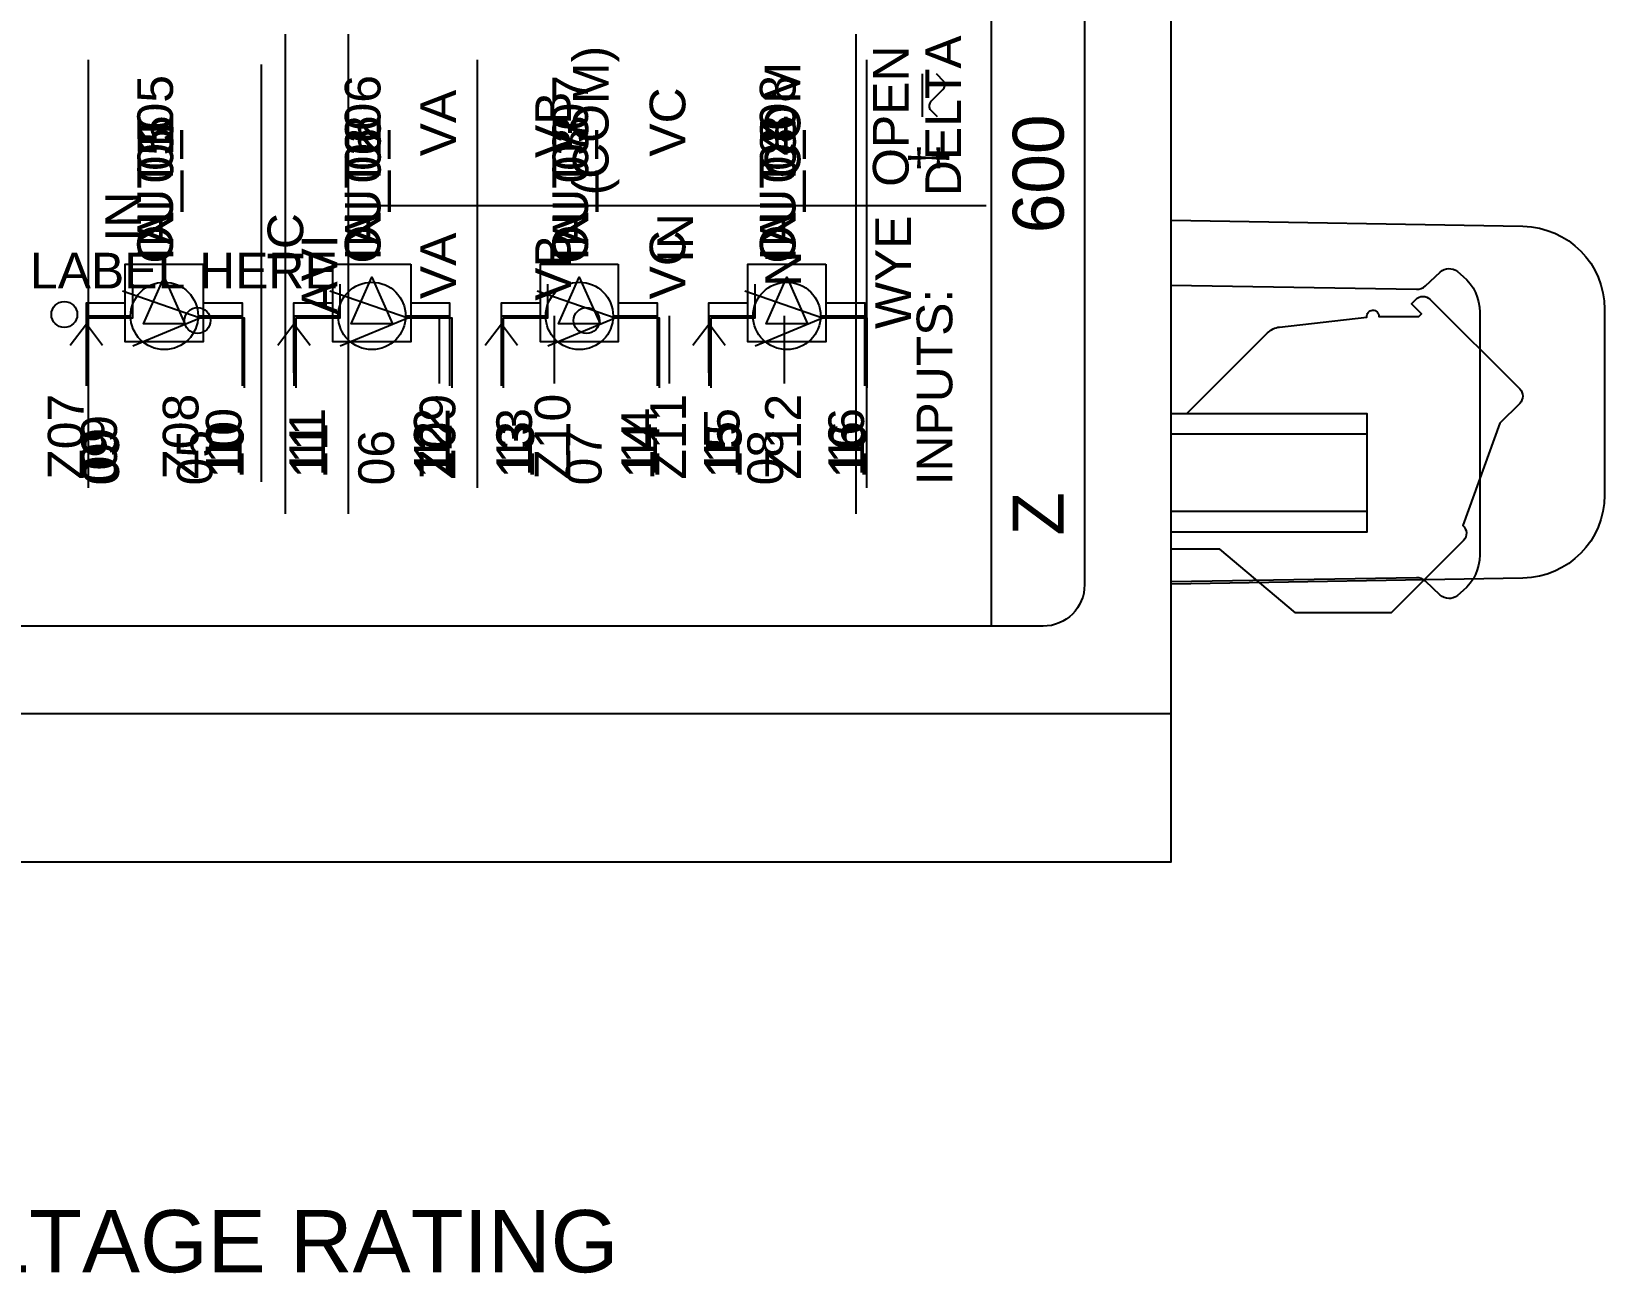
# Model space of a CAD drawing. Extents: x 0.3 to 23.7, y 0.2 to 17.5.
# Drawn here: x 12.852 to 15.884, y 0.765 to 3.17 of the extents above; entities that cross this region are included whole.
import ezdxf

# ---------------------------------------------------------------- set-up
doc = ezdxf.new("R2010")
doc.units = 0
doc.header["$MEASUREMENT"] = 0
for name, color, linetype in [('5_01__0-__EMPTY', 7, 'CONTINUOUS'), ('5_02__8-___4__ACI', 7, 'CONTINUOUS'), ('5_03__C-___4__DI_-__3__DO_', 7, 'CONTINUOUS'), ('5_04__2X___8__DO__STANDARD', 7, 'CONTINUOUS'), ('5_05__2A___8__DO__STANDARD', 7, 'CONTINUOUS'), ('5_06__2B___8__DO__STANDARD', 7, 'CONTINUOUS'), ('5_07__2C___8__DO__STANDARD', 7, 'CONTINUOUS'), ('5_08__3-___8__DI', 7, 'CONTINUOUS'), ('5_09__5-___8__AI', 7, 'CONTINUOUS'), ('5_10__6-___4__AI_-__4__AO_', 7, 'CONTINUOUS'), ('5_11__E___4__ACI_-__3__AVI', 7, 'CONTINUOUS'), ('7_00_____DWG', 7, 'CONTINUOUS')]:
    doc.layers.add(name, color=color, linetype=linetype)
doc.styles.add('ARIAL', font='arial.ttf')

msp = doc.modelspace()

# ---------------------------------------------------------------- linework, layer by layer
at = {"layer": '5_02__8-___4__ACI'}
for points in [[(12.962, 2.2897), (12.962, 3.1147)], [(13.7119, 2.2897), (13.7119, 3.1147)], [(14.4619, 2.2897), (14.4619, 3.1147)]]:
    msp.add_lwpolyline(points, dxfattribs=at)
msp.add_lwpolyline([(15.0491, 2.6808), (15.5214, 2.6726, 0.19478), (15.539, 2.6793), (15.5673, 2.7059, -0.380004), (15.6005, 2.7067), (15.6116, 2.6974, -0.221055), (15.6436, 2.6286), (15.6436, 2.6286), (15.6436, 2.1605, -0.221055), (15.6116, 2.0917), (15.6005, 2.0824, -0.380004), (15.5673, 2.0832), (15.539, 2.1098, 0.19478), (15.5214, 2.1165), (15.0491, 2.1083)], format="xyb", dxfattribs=at)
for centre in [(13.172, 2.6124), (13.9219, 2.6124)]:
    msp.add_circle(centre, 0.025, dxfattribs=at)
at = {"layer": '5_03__C-___4__DI_-__3__DO_'}
for points in [[(14.5692, 3.0053), (14.5692, 3.0883)], [(12.958, 2.4863), (12.958, 2.6213), (13.043, 2.6213)], [(13.173, 2.6213), (13.258, 2.6213), (13.258, 2.4863)], [(13.3581, 2.4863), (13.358, 2.6213), (13.443, 2.6213)], [(13.5731, 2.6213), (13.658, 2.6213), (13.658, 2.4863)], [(13.7581, 2.4863), (13.7581, 2.6213), (13.8431, 2.6213)], [(13.9731, 2.6213), (14.0581, 2.6213), (14.0581, 2.4863)], [(14.158, 2.4863), (14.158, 2.6213), (14.2432, 2.6213)], [(14.3732, 2.6213), (14.4582, 2.6213), (14.4582, 2.4863)], [(15.0491, 2.4329), (15.4262, 2.4329), (15.4262, 2.2045), (15.0491, 2.2045)], [(15.4262, 2.3935), (15.0491, 2.3935)], [(15.4262, 2.2439), (15.0491, 2.2439)]]:
    msp.add_lwpolyline(points, dxfattribs=at)
for points in [[(14.5981, 3.0053), (14.5844, 3.0194, -0.328455), (14.5864, 3.0353), (14.6086, 3.0576, 0.339292), (14.6107, 3.0735), (14.5962, 3.0883)], [(15.0789, 2.4332), (15.2344, 2.5886, -0.169592), (15.2577, 2.5999), (15.4259, 2.6191, -0.43094), (15.437, 2.6322, -0.430927), (15.4494, 2.6204), (15.5264, 2.6204), (15.5313, 2.6253), (15.5119, 2.6448), (15.5202, 2.6532, -0.414223), (15.5481, 2.6532), (15.7207, 2.4806, -0.414213), (15.7207, 2.4527), (15.6824, 2.4145), (15.6107, 2.2175, -0.440578), (15.6121, 2.1883), (15.4729, 2.0491), (15.2884, 2.0491), (15.1424, 2.1716), (15.0491, 2.1716)]]:
    msp.add_lwpolyline(points, format="xyb", dxfattribs=at)
for centre in [(13.108, 2.6213), (13.5081, 2.6213), (13.9081, 2.6213), (14.308, 2.6213)]:
    msp.add_circle(centre, 0.065, dxfattribs=at)
at = {"layer": '5_04__2X___8__DO__STANDARD'}
msp.add_lwpolyline([(15.0789, 2.4332), (15.2344, 2.5886, -0.169592), (15.2577, 2.5999), (15.4259, 2.6191, -0.43094), (15.437, 2.6322, -0.430927), (15.4494, 2.6204), (15.5264, 2.6204), (15.5313, 2.6253), (15.5119, 2.6448), (15.5202, 2.6532, -0.414223), (15.5481, 2.6532), (15.7207, 2.4806, -0.414213), (15.7207, 2.4527), (15.6824, 2.4145), (15.6107, 2.2175, -0.440578), (15.6121, 2.1883), (15.4729, 2.0491), (15.2884, 2.0491), (15.1424, 2.1716), (15.0491, 2.1716)], format="xyb", dxfattribs=at)
for points in [[(12.962, 2.4824), (12.962, 2.6174), (13.0471, 2.6174)], [(13.0471, 2.5637), (13.1771, 2.6174), (13.2621, 2.6174), (13.2621, 2.4824)], [(13.3619, 2.4824), (13.3619, 2.6174), (13.447, 2.6174)], [(13.4471, 2.5637), (13.5771, 2.6174), (13.662, 2.6174), (13.662, 2.4824)], [(13.7619, 2.4824), (13.7619, 2.6174), (13.847, 2.6174)], [(13.8471, 2.5637), (13.977, 2.6174), (14.062, 2.6174), (14.062, 2.4824)], [(14.1619, 2.4824), (14.1619, 2.6174), (14.247, 2.6174)], [(14.247, 2.5637), (14.377, 2.6174), (14.462, 2.6174), (14.462, 2.4824)], [(15.0491, 2.4329), (15.4262, 2.4329), (15.4262, 2.2045), (15.0491, 2.2045)], [(15.4262, 2.3935), (15.0491, 2.3935)], [(15.4262, 2.2439), (15.0491, 2.2439)]]:
    msp.add_lwpolyline(points, dxfattribs=at)
at = {"layer": '5_05__2A___8__DO__STANDARD'}
for points in [[(12.962, 2.4824), (12.962, 2.6175), (12.962, 2.6175), (13.0471, 2.6175), (13.0471, 2.6824)], [(13.0271, 2.6699), (13.1771, 2.6174), (13.2621, 2.6175), (13.2621, 2.4825)], [(13.3619, 2.4824), (13.3619, 2.6175), (13.3619, 2.6175), (13.447, 2.6175), (13.447, 2.6824)], [(13.427, 2.6699), (13.5771, 2.6174), (13.662, 2.6175), (13.662, 2.4825)], [(13.7619, 2.4824), (13.7619, 2.6175), (13.7619, 2.6175), (13.847, 2.6175), (13.847, 2.6824)], [(13.827, 2.6699), (13.977, 2.6174), (14.062, 2.6175), (14.062, 2.4825)], [(14.1619, 2.4824), (14.1619, 2.6175), (14.1619, 2.6175), (14.247, 2.6175), (14.247, 2.6824)], [(14.227, 2.6699), (14.377, 2.6174), (14.462, 2.6175), (14.462, 2.4825)], [(15.0491, 2.4329), (15.4262, 2.4329), (15.4262, 2.2045), (15.0491, 2.2045)], [(15.4262, 2.3935), (15.0491, 2.3935)], [(15.4262, 2.2439), (15.0491, 2.2439)]]:
    msp.add_lwpolyline(points, dxfattribs=at)
msp.add_lwpolyline([(15.0789, 2.4332), (15.2344, 2.5886, -0.169592), (15.2577, 2.5999), (15.4259, 2.6191, -0.43094), (15.437, 2.6322, -0.430927), (15.4494, 2.6204), (15.5264, 2.6204), (15.5313, 2.6253), (15.5119, 2.6448), (15.5202, 2.6532, -0.414223), (15.5481, 2.6532), (15.7207, 2.4806, -0.414213), (15.7207, 2.4527), (15.6824, 2.4145), (15.6107, 2.2175, -0.440578), (15.6121, 2.1883), (15.4729, 2.0491), (15.2884, 2.0491), (15.1424, 2.1716), (15.0491, 2.1716)], format="xyb", dxfattribs=at)
at = {"layer": '5_06__2B___8__DO__STANDARD'}
for points in [[(13.7619, 2.4824), (13.7619, 2.6175), (13.7619, 2.6175), (13.847, 2.6175), (13.847, 2.6824)], [(13.827, 2.6699), (13.977, 2.6174), (14.062, 2.6175), (14.062, 2.4825)], [(14.1619, 2.4824), (14.1619, 2.6175), (14.1619, 2.6175), (14.247, 2.6175), (14.247, 2.6824)], [(14.227, 2.6699), (14.377, 2.6174), (14.462, 2.6175), (14.462, 2.4825)], [(12.962, 2.4824), (12.962, 2.6174), (13.0471, 2.6174)], [(13.0471, 2.5637), (13.1771, 2.6174), (13.2621, 2.6174), (13.2621, 2.4824)], [(13.3619, 2.4824), (13.3619, 2.6174), (13.447, 2.6174)], [(13.4471, 2.5637), (13.5771, 2.6174), (13.662, 2.6174), (13.662, 2.4824)], [(15.0491, 2.4329), (15.4262, 2.4329), (15.4262, 2.2045), (15.0491, 2.2045)], [(15.4262, 2.3935), (15.0491, 2.3935)], [(15.4262, 2.2439), (15.0491, 2.2439)]]:
    msp.add_lwpolyline(points, dxfattribs=at)
msp.add_lwpolyline([(15.0789, 2.4332), (15.2344, 2.5886, -0.169592), (15.2577, 2.5999), (15.4259, 2.6191, -0.43094), (15.437, 2.6322, -0.430927), (15.4494, 2.6204), (15.5264, 2.6204), (15.5313, 2.6253), (15.5119, 2.6448), (15.5202, 2.6532, -0.414223), (15.5481, 2.6532), (15.7207, 2.4806, -0.414213), (15.7207, 2.4527), (15.6824, 2.4145), (15.6107, 2.2175, -0.440578), (15.6121, 2.1883), (15.4729, 2.0491), (15.2884, 2.0491), (15.1424, 2.1716), (15.0491, 2.1716)], format="xyb", dxfattribs=at)
at = {"layer": '5_07__2C___8__DO__STANDARD'}
for points in [[(12.962, 2.4824), (12.962, 2.6175), (12.962, 2.6175), (13.0471, 2.6175), (13.0471, 2.6824)], [(13.0271, 2.6699), (13.1771, 2.6174), (13.2621, 2.6175), (13.2621, 2.4825)], [(13.3619, 2.4824), (13.3619, 2.6175), (13.3619, 2.6175), (13.447, 2.6175), (13.447, 2.6824)], [(13.427, 2.6699), (13.5771, 2.6174), (13.662, 2.6175), (13.662, 2.4825)], [(13.7619, 2.4824), (13.7619, 2.6175), (13.7619, 2.6175), (13.847, 2.6175), (13.847, 2.6824)], [(13.827, 2.6699), (13.977, 2.6174), (14.062, 2.6175), (14.062, 2.4825)], [(14.1619, 2.4824), (14.1619, 2.6175), (14.1619, 2.6175), (14.247, 2.6175), (14.247, 2.6824)], [(14.227, 2.6699), (14.377, 2.6174), (14.462, 2.6175), (14.462, 2.4825)], [(15.0491, 2.4329), (15.4262, 2.4329), (15.4262, 2.2045), (15.0491, 2.2045)], [(15.4262, 2.3935), (15.0491, 2.3935)], [(15.4262, 2.2439), (15.0491, 2.2439)]]:
    msp.add_lwpolyline(points, dxfattribs=at)
msp.add_lwpolyline([(15.0789, 2.4332), (15.2344, 2.5886, -0.169592), (15.2577, 2.5999), (15.4259, 2.6191, -0.43094), (15.437, 2.6322, -0.430927), (15.4494, 2.6204), (15.5264, 2.6204), (15.5313, 2.6253), (15.5119, 2.6448), (15.5202, 2.6532, -0.414223), (15.5481, 2.6532), (15.7207, 2.4806, -0.414213), (15.7207, 2.4527), (15.6824, 2.4145), (15.6107, 2.2175, -0.440578), (15.6121, 2.1883), (15.4729, 2.0491), (15.2884, 2.0491), (15.1424, 2.1716), (15.0491, 2.1716)], format="xyb", dxfattribs=at)
at = {"layer": '5_08__3-___8__DI'}
for points in [[(14.5692, 3.0053), (14.5692, 3.0883)], [(12.958, 2.4863), (12.9579, 2.6213), (13.0429, 2.6213)], [(13.1729, 2.6213), (13.2579, 2.6213), (13.2579, 2.4863)], [(13.3581, 2.4863), (13.358, 2.6213), (13.443, 2.6213)], [(13.5731, 2.6213), (13.658, 2.6213), (13.658, 2.4863)], [(13.7581, 2.4863), (13.7581, 2.6213), (13.8431, 2.6213)], [(13.9731, 2.6213), (14.0581, 2.6213), (14.0581, 2.4863)], [(14.158, 2.4863), (14.1579, 2.6213), (14.2429, 2.6213)], [(14.373, 2.6213), (14.4579, 2.6213), (14.4579, 2.4863)], [(15.0491, 2.4329), (15.4262, 2.4329), (15.4262, 2.2045), (15.0491, 2.2045)], [(15.4262, 2.3935), (15.0491, 2.3935)], [(15.4262, 2.2439), (15.0491, 2.2439)]]:
    msp.add_lwpolyline(points, dxfattribs=at)
for points in [[(14.5981, 3.0053), (14.5844, 3.0194, -0.328455), (14.5864, 3.0353), (14.6086, 3.0576, 0.339292), (14.6107, 3.0735), (14.5962, 3.0883)], [(15.0789, 2.4332), (15.2344, 2.5886, -0.169592), (15.2577, 2.5999), (15.4259, 2.6191, -0.43094), (15.437, 2.6322, -0.430927), (15.4494, 2.6204), (15.5264, 2.6204), (15.5313, 2.6253), (15.5119, 2.6448), (15.5202, 2.6532, -0.414223), (15.5481, 2.6532), (15.7207, 2.4806, -0.414213), (15.7207, 2.4527), (15.6824, 2.4145), (15.6107, 2.2175, -0.440578), (15.6121, 2.1883), (15.4729, 2.0491), (15.2884, 2.0491), (15.1424, 2.1716), (15.0491, 2.1716)]]:
    msp.add_lwpolyline(points, format="xyb", dxfattribs=at)
for centre in [(13.108, 2.6213), (13.5081, 2.6213), (13.9081, 2.6213), (14.308, 2.6213)]:
    msp.add_circle(centre, 0.065, dxfattribs=at)
at = {"layer": '5_09__5-___8__AI'}
for points in [[(13.1828, 2.7213), (13.1828, 2.5713), (13.0328, 2.5713), (13.0328, 2.7213), (13.1828, 2.7213)], [(13.5829, 2.7213), (13.5829, 2.5713), (13.4329, 2.5713), (13.4329, 2.7213), (13.5829, 2.7213)], [(13.9829, 2.7213), (13.9829, 2.5713), (13.833, 2.5713), (13.833, 2.7213), (13.9829, 2.7213)], [(14.383, 2.7213), (14.383, 2.5713), (14.233, 2.5713), (14.233, 2.7213), (14.383, 2.7213)], [(13.1478, 2.6063), (13.0678, 2.6063), (13.1078, 2.6963), (13.1478, 2.6063)], [(13.5479, 2.6063), (13.4679, 2.6063), (13.5079, 2.6963), (13.5479, 2.6063)], [(13.9479, 2.6063), (13.8679, 2.6063), (13.9079, 2.6963), (13.9479, 2.6063)], [(14.348, 2.6063), (14.268, 2.6063), (14.308, 2.6963), (14.348, 2.6063)], [(12.9578, 2.5113), (12.9578, 2.6463), (13.0328, 2.6463)], [(13.1828, 2.6463), (13.2579, 2.6463), (13.2579, 2.5113)], [(13.3578, 2.5113), (13.3578, 2.6463), (13.4329, 2.6463)], [(13.5829, 2.6463), (13.658, 2.6463), (13.658, 2.5113)], [(13.7579, 2.5113), (13.7579, 2.6463), (13.8329, 2.6463)], [(13.983, 2.6463), (14.0581, 2.6463), (14.0581, 2.5113)], [(14.1579, 2.5113), (14.1579, 2.6463), (14.233, 2.6463)], [(14.383, 2.6463), (14.4581, 2.6463), (14.4581, 2.5113)], [(12.9266, 2.5651), (12.9578, 2.6063), (12.989, 2.5651)], [(13.3266, 2.5651), (13.3578, 2.6063), (13.389, 2.5651)], [(13.7267, 2.5651), (13.7579, 2.6063), (13.7891, 2.5651)], [(14.1267, 2.5651), (14.158, 2.6063), (14.1892, 2.5651)], [(15.0491, 2.4329), (15.4262, 2.4329), (15.4262, 2.2045), (15.0491, 2.2045)], [(15.4262, 2.3935), (15.0491, 2.3935)], [(15.4262, 2.2439), (15.0491, 2.2439)]]:
    msp.add_lwpolyline(points, dxfattribs=at)
msp.add_lwpolyline([(15.0789, 2.4332), (15.2344, 2.5886, -0.169592), (15.2577, 2.5999), (15.4259, 2.6191, -0.43094), (15.437, 2.6322, -0.430927), (15.4494, 2.6204), (15.5264, 2.6204), (15.5313, 2.6253), (15.5119, 2.6448), (15.5202, 2.6532, -0.414223), (15.5481, 2.6532), (15.7207, 2.4806, -0.414213), (15.7207, 2.4527), (15.6824, 2.4145), (15.6107, 2.2175, -0.440578), (15.6121, 2.1883), (15.4729, 2.0491), (15.2884, 2.0491), (15.1424, 2.1716), (15.0491, 2.1716)], format="xyb", dxfattribs=at)
at = {"layer": '5_10__6-___4__AI_-__4__AO_'}
for points in [[(13.1828, 2.7213), (13.1828, 2.5713), (13.0328, 2.5713), (13.0328, 2.7213), (13.1828, 2.7213)], [(13.5829, 2.7213), (13.5829, 2.5713), (13.4329, 2.5713), (13.4329, 2.7213), (13.5829, 2.7213)], [(13.9829, 2.7213), (13.9829, 2.5713), (13.833, 2.5713), (13.833, 2.7213), (13.9829, 2.7213)], [(14.383, 2.7213), (14.383, 2.5713), (14.233, 2.5713), (14.233, 2.7213), (14.383, 2.7213)], [(13.1478, 2.6063), (13.0678, 2.6063), (13.1078, 2.6963), (13.1478, 2.6063)], [(13.5479, 2.6063), (13.4679, 2.6063), (13.5079, 2.6963), (13.5479, 2.6063)], [(13.9479, 2.6063), (13.8679, 2.6063), (13.9079, 2.6963), (13.9479, 2.6063)], [(14.348, 2.6063), (14.268, 2.6063), (14.308, 2.6963), (14.348, 2.6063)], [(12.9578, 2.5113), (12.9578, 2.6463), (13.0328, 2.6463)], [(13.1828, 2.6463), (13.2579, 2.6463), (13.2579, 2.5113)], [(13.3578, 2.5113), (13.3578, 2.6463), (13.4329, 2.6463)], [(13.5829, 2.6463), (13.658, 2.6463), (13.658, 2.5113)], [(13.7579, 2.5113), (13.7579, 2.6463), (13.8329, 2.6463)], [(13.983, 2.6463), (14.0581, 2.6463), (14.0581, 2.5113)], [(14.1579, 2.5113), (14.1579, 2.6463), (14.233, 2.6463)], [(14.383, 2.6463), (14.4581, 2.6463), (14.4581, 2.5113)], [(12.9266, 2.5651), (12.9578, 2.6063), (12.989, 2.5651)], [(13.3266, 2.5651), (13.3578, 2.6063), (13.389, 2.5651)], [(13.7267, 2.5651), (13.7579, 2.6063), (13.7891, 2.5651)], [(14.1267, 2.5651), (14.158, 2.6063), (14.1892, 2.5651)], [(15.0491, 2.4329), (15.4262, 2.4329), (15.4262, 2.2045), (15.0491, 2.2045)], [(15.4262, 2.3935), (15.0491, 2.3935)], [(15.4262, 2.2439), (15.0491, 2.2439)]]:
    msp.add_lwpolyline(points, dxfattribs=at)
msp.add_lwpolyline([(15.0789, 2.4332), (15.2344, 2.5886, -0.169592), (15.2577, 2.5999), (15.4259, 2.6191, -0.43094), (15.437, 2.6322, -0.430927), (15.4494, 2.6204), (15.5264, 2.6204), (15.5313, 2.6253), (15.5119, 2.6448), (15.5202, 2.6532, -0.414223), (15.5481, 2.6532), (15.7207, 2.4806, -0.414213), (15.7207, 2.4527), (15.6824, 2.4145), (15.6107, 2.2175, -0.440578), (15.6121, 2.1883), (15.4729, 2.0491), (15.2884, 2.0491), (15.1424, 2.1716), (15.0491, 2.1716)], format="xyb", dxfattribs=at)
at = {"layer": '5_11__E___4__ACI_-__3__AVI'}
for points in [[(13.3418, 2.2397), (13.3418, 3.1647)], [(13.4629, 2.2397), (13.4629, 3.1647)], [(14.4419, 2.2397), (14.4419, 3.1647)], [(13.2951, 2.3013), (13.2951, 3.1063)], [(13.4629, 2.8343), (14.6919, 2.8343)], [(13.6382, 2.4913), (13.6382, 2.6213)], [(13.8599, 2.4913), (13.8599, 2.6213)], [(14.0815, 2.4913), (14.0815, 2.6213)], [(14.3032, 2.4913), (14.3032, 2.6213)]]:
    msp.add_lwpolyline(points, dxfattribs=at)
msp.add_lwpolyline([(15.0491, 2.8059), (15.7269, 2.7941, -0.409101), (15.8842, 2.6341), (15.8842, 2.2758, -0.409121), (15.7269, 2.1158), (15.0491, 2.104)], format="xyb", dxfattribs=at)
msp.add_lwpolyline([(12.9153, 2.649), (12.9203, 2.6485), (12.925, 2.6471), (12.9292, 2.6448), (12.9329, 2.6417), (12.936, 2.638), (12.9383, 2.6338), (12.9398, 2.6291), (12.9403, 2.624), (12.9398, 2.619), (12.9383, 2.6143), (12.936, 2.6101), (12.9329, 2.6064), (12.9292, 2.6033), (12.925, 2.601), (12.9203, 2.5996), (12.9153, 2.5991), (12.9102, 2.5996), (12.9055, 2.601), (12.9013, 2.6033), (12.8976, 2.6064), (12.8945, 2.6101), (12.8922, 2.6143), (12.8908, 2.619), (12.8903, 2.624), (12.8908, 2.6291), (12.8922, 2.6338), (12.8945, 2.638), (12.8976, 2.6417), (12.9013, 2.6448), (12.9055, 2.6471), (12.9102, 2.6485)], close=True, dxfattribs=at)
at = {"layer": '7_00_____DWG'}
msp.add_lwpolyline([(15.0491, 8.8524), (9.9807, 8.8524), (9.9807, 1.5689), (15.0491, 1.5689)], close=True, dxfattribs=at)
msp.add_lwpolyline([(11.0919, 8.348), (14.8018, 8.348, -0.414213), (14.8818, 8.268), (14.8818, 2.1031, -0.414212), (14.8018, 2.0231), (11.0919, 2.0231, -0.414211), (11.0119, 2.1031), (11.0119, 8.268, -0.414219)], format="xyb", close=True, dxfattribs=at)
for points in [[(14.702, 8.3481), (14.702, 2.0231)], [(15.0491, 1.8543), (9.9807, 1.8543)]]:
    msp.add_lwpolyline(points, dxfattribs=at)

# ---------------------------------------------------------------- texts
at = {"layer": '5_01__0-__EMPTY', "style": 'ARIAL'}
msp.add_text('PLACE EXPANSION CARD LABEL HERE', height=0.068833, dxfattribs=at).set_placement((11.6201, 2.6742))
at = {"layer": '5_02__8-___4__ACI', "style": 'ARIAL'}
for s, p in [('IC', (13.3758, 2.7233)), ('IN', (14.1269, 2.7233)), ('05', (13.2009, 2.2945)), ('06', (13.5508, 2.2945)), ('07', (13.9508, 2.2945)), ('08', (14.3007, 2.2945))]:
    msp.add_text(s, height=0.06883, rotation=90, dxfattribs=at).set_placement(p)
at = {"layer": '5_03__C-___4__DI_-__3__DO_', "style": 'ARIAL'}
for s, height, p in [('IN_01', 0.06883, (13.1252, 2.7272)), ('IN_02', 0.06883, (13.5252, 2.7272)), ('IN_03', 0.06883, (13.9252, 2.7272)), ('IN_04', 0.06883, (14.3252, 2.7272)), ('‡', 0.0688, (14.6141, 2.8994)), ('INPUTS:', 0.06883, (14.627, 2.2945)), ('09', 0.06883, (13.0169, 2.2984)), ('10', 0.06883, (13.2569, 2.3118)), ('11', 0.06883, (13.418, 2.3118)), ('12', 0.06883, (13.658, 2.3118)), ('13', 0.06883, (13.8168, 2.3118)), ('14', 0.06883, (14.0579, 2.3118)), ('15', 0.06883, (14.2168, 2.3118)), ('16', 0.06883, (14.4568, 2.3118))]:
    msp.add_text(s, height=height, rotation=90, dxfattribs=at).set_placement(p)
at = {"layer": '5_04__2X___8__DO__STANDARD', "style": 'ARIAL'}
for s, p in [('OUT_05', (13.1247, 2.7224)), ('OUT_06', (13.5247, 2.7224)), ('OUT_07', (13.9247, 2.7224)), ('OUT_08', (14.3247, 2.7224)), ('09', (13.0208, 2.2945)), ('10', (13.2609, 2.3079)), ('11', (13.422, 2.3079)), ('12', (13.6619, 2.3079)), ('13', (13.8208, 2.3079)), ('14', (14.0619, 2.3079)), ('15', (14.2208, 2.3079)), ('16', (14.4608, 2.3079))]:
    msp.add_text(s, height=0.06883, rotation=90, dxfattribs=at).set_placement(p)
at = {"layer": '5_05__2A___8__DO__STANDARD', "style": 'ARIAL'}
for s, p in [('OUT_05', (13.1247, 2.7224)), ('OUT_06', (13.5247, 2.7224)), ('OUT_07', (13.9247, 2.7224)), ('OUT_08', (14.3247, 2.7224)), ('09', (13.0208, 2.2945)), ('10', (13.2609, 2.3079)), ('11', (13.422, 2.3079)), ('12', (13.6619, 2.3079)), ('13', (13.8208, 2.3079)), ('14', (14.0619, 2.3079)), ('15', (14.2208, 2.3079)), ('16', (14.4608, 2.3079))]:
    msp.add_text(s, height=0.06883, rotation=90, dxfattribs=at).set_placement(p)
at = {"layer": '5_06__2B___8__DO__STANDARD', "style": 'ARIAL'}
for s, p in [('OUT_05', (13.1247, 2.7224)), ('OUT_06', (13.5247, 2.7224)), ('OUT_07', (13.9247, 2.7224)), ('OUT_08', (14.3247, 2.7224)), ('09', (13.0208, 2.2945)), ('10', (13.2609, 2.3079)), ('11', (13.422, 2.3079)), ('12', (13.6619, 2.3079)), ('13', (13.8208, 2.3079)), ('14', (14.0619, 2.3079)), ('15', (14.2208, 2.3079)), ('16', (14.4608, 2.3079))]:
    msp.add_text(s, height=0.06883, rotation=90, dxfattribs=at).set_placement(p)
at = {"layer": '5_07__2C___8__DO__STANDARD', "style": 'ARIAL'}
for s, p in [('OUT_05', (13.1247, 2.7224)), ('OUT_06', (13.5247, 2.7224)), ('OUT_07', (13.9247, 2.7224)), ('OUT_08', (14.3247, 2.7224)), ('09', (13.0208, 2.2945)), ('10', (13.2609, 2.3079)), ('11', (13.422, 2.3079)), ('12', (13.6619, 2.3079)), ('13', (13.8208, 2.3079)), ('14', (14.0619, 2.3079)), ('15', (14.2208, 2.3079)), ('16', (14.4608, 2.3079))]:
    msp.add_text(s, height=0.06883, rotation=90, dxfattribs=at).set_placement(p)
at = {"layer": '5_08__3-___8__DI', "style": 'ARIAL'}
for s, height, p in [('IN_05', 0.06883, (13.1252, 2.7272)), ('IN_06', 0.06883, (13.5252, 2.7272)), ('IN_07', 0.06883, (13.9251, 2.7272)), ('IN_08', 0.06883, (14.3252, 2.7272)), ('‡', 0.0688, (14.6141, 2.8994)), ('INPUTS:', 0.06883, (14.627, 2.2945)), ('09', 0.06883, (13.0169, 2.2984)), ('10', 0.06883, (13.2569, 2.3118)), ('11', 0.06883, (13.418, 2.3118)), ('12', 0.06883, (13.658, 2.3118)), ('13', 0.06883, (13.8168, 2.3118)), ('14', 0.06883, (14.0579, 2.3118)), ('15', 0.06883, (14.2168, 2.3118)), ('16', 0.06883, (14.4568, 2.3118))]:
    msp.add_text(s, height=height, rotation=90, dxfattribs=at).set_placement(p)
at = {"layer": '5_09__5-___8__AI', "style": 'ARIAL'}
for s, p in [('AI_05', (13.1251, 2.7567)), ('AI_06', (13.5252, 2.7567)), ('AI_07', (13.9251, 2.7567)), ('AI_08', (14.3251, 2.7567)), ('10', (13.2568, 2.3368)), ('11', (13.418, 2.3368)), ('12', (13.6579, 2.3368)), ('13', (13.8168, 2.3368)), ('14', (14.0579, 2.3368)), ('15', (14.2168, 2.3368)), ('16', (14.4568, 2.3368)), ('09', (13.0168, 2.3233))]:
    msp.add_text(s, height=0.06883, rotation=90, dxfattribs=at).set_placement(p)
at = {"layer": '5_10__6-___4__AI_-__4__AO_', "style": 'ARIAL'}
for s, p in [('AI_01', (13.1251, 2.7567)), ('AI_02', (13.5251, 2.7567)), ('AI_03', (13.9251, 2.7567)), ('AI_04', (14.3251, 2.7567)), ('10', (13.2568, 2.3368)), ('11', (13.418, 2.3368)), ('12', (13.6579, 2.3368)), ('13', (13.8168, 2.3368)), ('14', (14.0579, 2.3368)), ('15', (14.2168, 2.3368)), ('16', (14.4568, 2.3368)), ('09', (13.0168, 2.3233))]:
    msp.add_text(s, height=0.06883, rotation=90, dxfattribs=at).set_placement(p)
at = {"layer": '5_11__E___4__ACI_-__3__AVI', "style": 'ARIAL'}
for s, height, p in [('DELTA', 0.06883, (14.6438, 2.8522)), ('(COM)', 0.06883, (13.9643, 2.8537)), ('OPEN', 0.06883, (14.5427, 2.8701)), ('COM', 0.06883, (14.3341, 2.8864)), ('VA', 0.06883, (13.6701, 2.929)), ('VB', 0.06883, (13.8918, 2.9257)), ('VC', 0.06883, (14.1124, 2.9283)), ('IN', 0.06883, (13.0632, 2.7646)), ('WYE', 0.06883, (14.5471, 2.596)), ('AVI', 0.06846, (13.4413, 2.6241)), ('VA', 0.06883, (13.6701, 2.6537)), ('VB', 0.06883, (13.8918, 2.6504)), ('VC', 0.06883, (14.1124, 2.6531)), ('N', 0.0688, (14.3351, 2.6777)), ('Z07', 0.06883, (12.9522, 2.3055)), ('Z08', 0.06883, (13.1738, 2.3055)), ('Z09', 0.06883, (13.669, 2.3055)), ('Z10', 0.06883, (13.8907, 2.3055)), ('Z11', 0.06883, (14.1135, 2.3055)), ('Z12', 0.06883, (14.3351, 2.3055))]:
    msp.add_text(s, height=height, rotation=90, dxfattribs=at).set_placement(p)
at = {"layer": '7_00_____DWG', "style": 'ARIAL'}
for s, height, p in [('600', 0.09833, (14.8418, 2.7806)), ('Z', 0.0983, (14.8418, 2.1978))]:
    msp.add_text(s, height=height, rotation=90, dxfattribs=at).set_placement(p)
msp.add_text('‡   SEE DOCUMENTATION FOR INPUT VOLTAGE RATING', height=0.12, dxfattribs=at).set_placement((9.4197, 0.7774))

doc.saveas('drawing.dxf')
